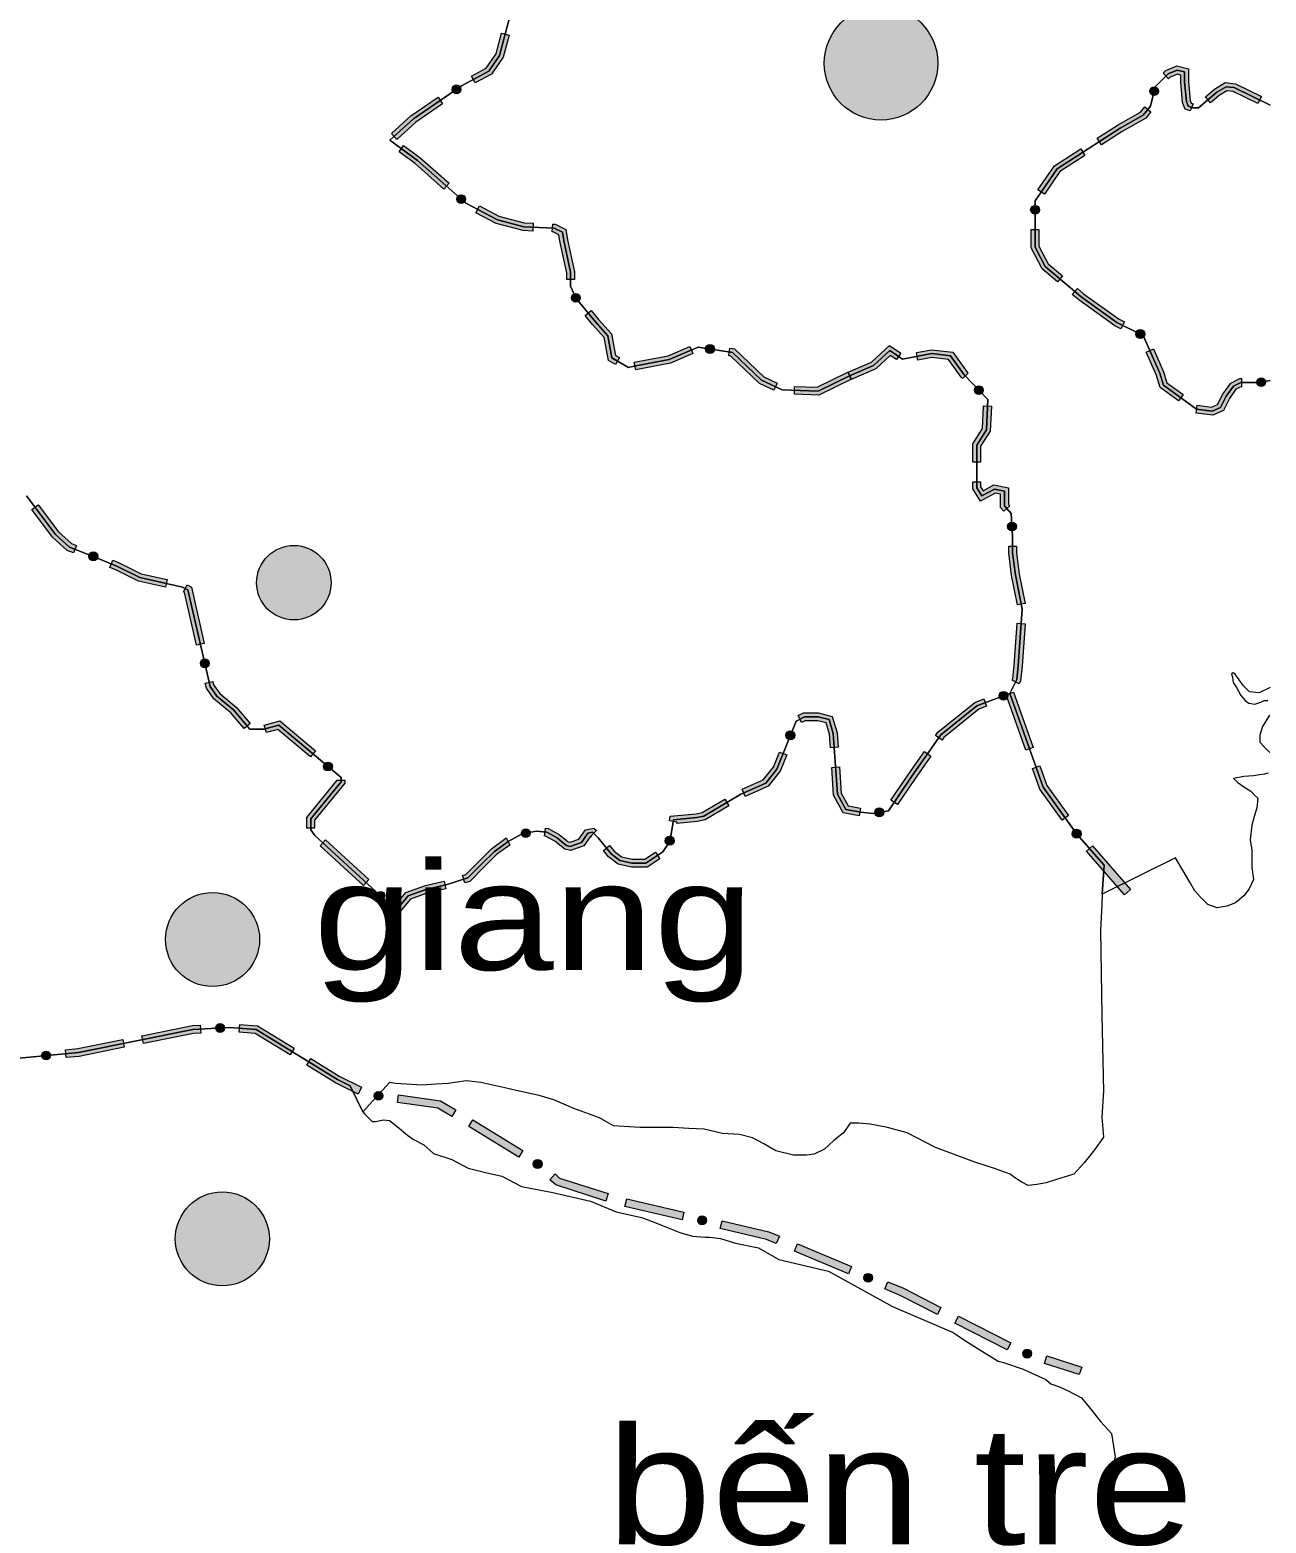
# Model space of a CAD drawing. Header units: metres. Extents: x -835890 to 1024355, y 79891 to 2211954.
# Drawn here: x -188256 to -125138, y 682247 to 758440 of the extents above; entities that cross this region are included whole.
import ezdxf
from ezdxf.enums import TextEntityAlignment as Align

# ---------------------------------------------------------------- set-up
doc = ezdxf.new("R2010")
doc.units = ezdxf.units.M
doc.header["$LTSCALE"] = 2200
for name, color, linetype, lineweight in [('10', 7, 'Continuous', 13), ('11', 7, 'Continuous', 13), ('12', 7, 'Continuous', 13), ('14', 7, 'Continuous', 13), ('16', 7, 'Continuous', 13), ('37', 7, 'Continuous', 13), ('8', 7, 'Continuous', 13)]:
    doc.layers.add(name, color=color, linetype=linetype, lineweight=lineweight)
doc.layers.add('3', color=7, linetype='Continuous')

msp = doc.modelspace()

# ---------------------------------------------------------------- hatches: boundary and pattern name
at = {"layer": '37'}
for points in [[(-165708, 756084), (-164955, 756493), (-164454, 757216), (-164177, 758278), (-163790, 758177), (-164085, 757046), (-164680, 756187), (-165517, 755733)], [(-130403, 756224), (-130258, 756369), (-129690, 756597), (-129100, 756449), (-129100, 755785), (-129010, 754836), (-128958, 754707), (-128871, 754672), (-129020, 754301), (-129266, 754399), (-129402, 754741), (-129500, 755766), (-129500, 756137), (-129662, 756177), (-130033, 756028), (-130121, 755941)], [(-166289, 755531, 1), (-166660, 755276, 1)], [(-130806, 755532, 1), (-130910, 755094, 1)], [(-128234, 755029), (-127772, 755421), (-127231, 755747), (-126706, 755689), (-125383, 755043), (-125558, 754684), (-126819, 755299), (-127141, 755334), (-127538, 755095), (-127974, 754725)], [(-169795, 753147), (-168800, 754051), (-167412, 755003), (-167186, 754673), (-168551, 753737), (-169526, 752851)], [(-133766, 752906), (-132692, 753596), (-131546, 754238), (-131331, 754507), (-131019, 754257), (-131282, 753928), (-132486, 753253), (-133550, 752570)], [(-167118, 750320), (-168589, 751623), (-169408, 752224), (-169172, 752546), (-168337, 751935), (-166853, 750619)], [(-136789, 750278), (-135950, 751502), (-134607, 752365), (-134391, 752029), (-135665, 751210), (-136459, 750051)], [(-166405, 749955, 1), (-166069, 749657, 1)], [(-162580, 748176), (-163072, 748198), (-164452, 748562), (-165487, 749102), (-165302, 749457), (-164307, 748937), (-163011, 748596), (-162561, 748576)], [(-136935, 749486, 1), (-136935, 749036, 1)], [(-160848, 745710), (-160848, 746051), (-161196, 747655), (-161251, 747982), (-161544, 748129), (-161581, 748131), (-161562, 748530), (-161441, 748525), (-160890, 748249), (-160803, 747730), (-160448, 746094), (-160448, 745710)], [(-135797, 745583), (-136577, 746245), (-137135, 747310), (-137135, 748261), (-136735, 748261), (-136735, 747409), (-136259, 746499), (-135538, 745889)], [(-132549, 743180), (-132857, 743332), (-134709, 744663), (-135033, 744937), (-134775, 745243), (-134463, 744978), (-132650, 743676), (-132372, 743539)], [(-160472, 744973, 1), (-160290, 744561, 1)], [(-158362, 741371), (-158715, 741577), (-158933, 742739), (-159532, 743405), (-159908, 743863), (-159599, 744117), (-159229, 743666), (-158560, 742923), (-158356, 741831), (-158160, 741716)], [(-131765, 743018, 1), (-131361, 742819, 1)], [(-154412, 741919), (-155555, 741429), (-157324, 741094), (-157398, 741487), (-155672, 741814), (-154569, 742286)], [(-153752, 742194, 1), (-153307, 742123, 1)], [(-150266, 740050), (-151010, 740398), (-152468, 741786), (-152574, 741803), (-152511, 742198), (-152282, 742161), (-150782, 740733), (-150097, 740413)], [(-146480, 740975), (-145288, 741483), (-144370, 742340), (-143793, 741950), (-144017, 741619), (-144330, 741830), (-145067, 741143), (-146323, 740607)], [(-142996, 741978), (-142219, 742121), (-141141, 741995), (-140398, 740971), (-140351, 740921), (-140640, 740645), (-140706, 740714), (-141362, 741618), (-142206, 741717), (-142924, 741585)], [(-129614, 739506), (-130552, 740184), (-130756, 740848), (-131262, 742001), (-130896, 742162), (-130381, 740988), (-130209, 740430), (-129380, 739830)], [(-146313, 740611), (-147967, 739800), (-149225, 739848), (-149210, 740248), (-148052, 740204), (-146489, 740970)], [(-126388, 740248), (-126387, 740248), (-126677, 740103), (-127014, 739638), (-127321, 739025), (-127859, 738785), (-128710, 738885), (-128663, 739283), (-127921, 739195), (-127614, 739332), (-127357, 739847), (-126943, 740417), (-126481, 740648), (-126388, 740648)], [(-125612, 740428, 1), (-125168, 740502, 1)], [(-139651, 739896, 1), (-139961, 740222, 1)], [(-139165, 739233), (-139222, 737968), (-139713, 737198), (-139713, 736387), (-140113, 736387), (-140113, 737314), (-139617, 738093), (-139564, 739251)], [(-139713, 735387), (-139713, 735130), (-139583, 734922), (-139032, 735220), (-138297, 735073), (-138297, 734229), (-138226, 734149), (-138524, 733882), (-138697, 734076), (-138697, 734745), (-138969, 734799), (-139725, 734391), (-140113, 735016), (-140113, 735387)], [(-186020, 731753), (-186345, 731879), (-187091, 732551), (-188146, 733959), (-187826, 734199), (-186794, 732822), (-186132, 732226), (-185874, 732125)], [(-138099, 732876, 1), (-138128, 733325, 1)], [(-185225, 731658, 1), (-184805, 731495, 1)], [(-137882, 732101), (-137882, 731777), (-137744, 730670), (-137445, 729179), (-137838, 729101), (-138139, 730606), (-138282, 731752), (-138282, 732101)], [(-181328, 729999), (-182716, 730313), (-183858, 730884), (-184166, 731011), (-184014, 731381), (-183692, 731248), (-182580, 730692), (-181239, 730389)], [(-179744, 727049), (-180358, 729732), (-180411, 729758), (-180232, 730116), (-180011, 730005), (-179354, 727138)], [(-137443, 728132), (-137601, 725973), (-137675, 725230), (-137750, 725080), (-138108, 725259), (-138066, 725343), (-138000, 726008), (-137842, 728161)], [(-179376, 726338, 1), (-179276, 725899, 1)], [(-177308, 722787), (-178002, 723597), (-178854, 724308), (-179244, 724854), (-179300, 725099), (-178910, 725188), (-178872, 725021), (-178558, 724582), (-177720, 723883), (-177005, 723048)], [(-138755, 724383, 1), (-138333, 724541, 1)], [(-138034, 724650), (-137028, 721823), (-137405, 721689), (-138411, 724515)], [(-139410, 723924), (-139812, 723773), (-141595, 722332), (-141686, 722204), (-142013, 722433), (-141891, 722608), (-140013, 724125), (-139551, 724298)], [(-173926, 721343), (-175587, 722745), (-176182, 722583), (-176287, 722968), (-175490, 723186), (-173668, 721649)], [(-147385, 721808), (-147433, 722505), (-147605, 723078), (-148034, 723186), (-148666, 723186), (-148856, 723091), (-149035, 723448), (-148761, 723586), (-147985, 723586), (-147287, 723411), (-147037, 722577), (-146986, 721835)], [(-149512, 722235, 1), (-149345, 722652, 1)], [(-149614, 721441), (-149947, 720608), (-150559, 719843), (-151729, 719323), (-151891, 719689), (-150811, 720169), (-150296, 720812), (-149985, 721589)], [(-142259, 721384), (-143057, 720244), (-143960, 718917), (-144291, 719142), (-143386, 720472), (-142587, 721614)], [(-173205, 720996, 1), (-172861, 720706, 1)], [(-145915, 718340), (-146731, 718489), (-147220, 719385), (-147317, 720810), (-146918, 720837), (-146827, 719500), (-146471, 718848), (-145844, 718734)], [(-136692, 720881), (-136338, 719885), (-135236, 718355), (-135560, 718121), (-136696, 719698), (-137069, 720747)], [(-174118, 717710), (-174118, 718249), (-172569, 720150), (-172569, 720159), (-172169, 720159), (-172169, 720008), (-173718, 718107), (-173718, 717710)], [(-152577, 718840), (-153781, 718127), (-154176, 718048), (-155220, 717948), (-155209, 718017), (-155603, 718083), (-155564, 718317), (-154235, 718444), (-153926, 718506), (-152781, 719184)], [(-145111, 718472, 1), (-144668, 718552, 1)], [(-171222, 714787), (-173435, 716813), (-173165, 717108), (-170952, 715082)], [(-163745, 716859), (-163735, 716865), (-164426, 716356), (-165036, 715746), (-165786, 714994), (-166040, 714913), (-166161, 715294), (-166000, 715345), (-165319, 716028), (-164688, 716661), (-163948, 717204), (-163933, 717212)], [(-163159, 717410, 1), (-162718, 717499, 1)], [(-159614, 717305), (-159589, 717280), (-159644, 717269), (-159969, 716802), (-160660, 716571), (-160950, 716644), (-161223, 716862), (-161448, 717043), (-161923, 717303), (-161975, 717309), (-161929, 717706), (-161799, 717691), (-161225, 717377), (-160972, 717174), (-160768, 717010), (-160676, 716987), (-160222, 717139), (-159880, 717629), (-159457, 717714), (-159331, 717588)], [(-155637, 716848, 1), (-155540, 717287, 1)], [(-134682, 717244, 1), (-134945, 717609, 1)], [(-156097, 716149), (-156742, 715718), (-157542, 715718), (-158227, 715876), (-158709, 716252), (-158969, 716568), (-158660, 716822), (-158428, 716540), (-158051, 716246), (-157496, 716118), (-156864, 716118), (-156319, 716482)], [(-134008, 716802), (-132069, 714576), (-132371, 714313), (-134310, 716539)], [(-167013, 714615), (-167328, 714544), (-167937, 714404), (-168829, 714091), (-169533, 713242), (-169746, 713437), (-169476, 713732), (-169573, 713820), (-169066, 714432), (-168049, 714788), (-167417, 714934), (-167100, 715005)], [(-170515, 714411, 1), (-170183, 714108, 1)], [(-182530, 707116), (-179959, 707630), (-179554, 707653), (-179531, 707254), (-179908, 707232), (-182452, 706723)], [(-178319, 707524, 1), (-178769, 707498, 1)], [(-177531, 707696), (-176633, 707627), (-174763, 706476), (-174973, 706135), (-176760, 707236), (-177562, 707297)], [(-187195, 706128, 1), (-187643, 706086, 1)], [(-186442, 706400), (-185799, 706461), (-183511, 706919), (-183432, 706527), (-185741, 706065), (-186404, 706002)], [(-173911, 705951), (-172460, 705057), (-171317, 704486), (-171496, 704128), (-172655, 704708), (-174121, 705611)], [(-170230, 704019, 1), (-170675, 704083, 1)], [(-169434, 704107), (-167290, 703801), (-166502, 703341), (-166704, 702995), (-167424, 703416), (-169491, 703711)], [(-165639, 702828), (-163080, 701262), (-163289, 700921), (-165848, 702486)], [(-162139, 700453, 1), (-162523, 700687, 1)], [(-161443, 700066), (-161207, 699856), (-158732, 699060), (-158854, 698679), (-161409, 699501), (-161709, 699767)], [(-157784, 698800), (-154863, 698119), (-154953, 697729), (-157875, 698410)], [(-153715, 697646, 1), (-154153, 697748, 1)], [(-152915, 697665), (-150527, 697109), (-149990, 696884), (-150145, 696515), (-150651, 696727), (-153006, 697275)], [(-149068, 696497), (-146301, 695338), (-146455, 694969), (-149223, 696128)], [(-145248, 694680, 1), (-145663, 694854, 1)], [(-144456, 694565), (-143660, 694232), (-141743, 693255), (-141924, 692899), (-143828, 693869), (-144611, 694197)], [(-140852, 692801), (-138179, 691440), (-138360, 691083), (-141033, 692445)], [(-137128, 690825, 1), (-137557, 690964, 1)], [(-136329, 690778), (-134556, 690205), (-134679, 689824), (-136452, 690397)]]:
    msp.add_hatch(color=256, dxfattribs=at).paths.add_polyline_path(points)
at = {"layer": '8'}
for points in [[(-141899, 756740, 1), (-147699, 756740, 1)], [(-172876, 730233, 1), (-176676, 730233, 1)], [(-176525, 712028, 1), (-181325, 712028, 1)], [(-176028, 696753, 1), (-180828, 696753, 1)]]:
    msp.add_hatch(color=256, dxfattribs=at).paths.add_polyline_path(points)

# ---------------------------------------------------------------- linework, layer by layer
at = {"layer": '10'}
msp.add_lwpolyline([(-193624, 705520), (-185770, 706263), (-179933, 707431), (-178076, 707538), (-176696, 707431), (-172557, 704883), (-171902, 704555), (-171261, 703228), (-171148, 703115), (-170777, 702743), (-170689, 702743), (-170601, 702743), (-170205, 702831), (-169898, 702787), (-169502, 702478), (-168974, 702037), (-168666, 701817), (-168138, 701552), (-167655, 701111), (-166709, 700796), (-165873, 700355), (-164994, 700135), (-164158, 699959), (-163147, 699430), (-161563, 699121), (-159630, 698673), (-158327, 698139), (-157025, 697842), (-156374, 697605), (-155664, 697308), (-155072, 697071), (-154421, 696893), (-153770, 696833), (-153533, 696833), (-153000, 696774), (-152231, 696536), (-151047, 696299), (-150011, 695697), (-147481, 695100), (-145844, 694205), (-144207, 693309), (-141119, 691966), (-140486, 691556), (-139891, 691183), (-138812, 690511), (-138552, 690437), (-137547, 690101), (-137138, 689915), (-136394, 689579), (-136133, 689355), (-135687, 689206), (-135277, 689019), (-134570, 688646), (-134105, 688087), (-133584, 687415), (-133026, 686818), (-132840, 685624), (-132989, 685102), (-133287, 684617), (-133696, 684207), (-133622, 683498), (-133417, 682864), (-133082, 682565), (-132971, 682043)], dxfattribs=at)
at = {"layer": '11'}
for points in [[(-163311, 760806), (-164270, 757131), (-164817, 756340), (-166211, 755584), (-168676, 753894), (-169869, 752809), (-168463, 751779), (-165999, 749595), (-164379, 748750), (-163042, 748397), (-161493, 748327), (-161070, 748115), (-161000, 747693), (-160648, 746072), (-160648, 745368), (-160366, 744734), (-159380, 743536), (-158747, 742831), (-158535, 741704), (-157691, 741211), (-157409, 741281), (-155614, 741621), (-154135, 742255), (-152375, 741973), (-150896, 740565), (-149840, 740072), (-148009, 740002), (-146401, 740791), (-145177, 741313), (-144350, 742085), (-143699, 741645), (-142212, 741919), (-141252, 741806), (-140552, 740843), (-139349, 739579), (-139420, 738030), (-139913, 737256), (-139913, 735637), (-139913, 735073), (-139654, 734657), (-139000, 735010), (-138497, 734909), (-138497, 734152), (-138156, 733770), (-138082, 732609), (-138082, 731764), (-137941, 730638), (-137589, 728877), (-137800, 725991), (-137871, 725287), (-138223, 724582), (-139913, 723949), (-141743, 722470), (-143222, 720358), (-144419, 718598), (-145193, 718457), (-145827, 718527), (-146601, 718668), (-147024, 719443), (-147235, 722541), (-147446, 723245), (-148009, 723386), (-148714, 723386), (-149136, 723174), (-150122, 720710), (-150685, 720006), (-151952, 719443), (-153853, 718316), (-154205, 718246), (-155392, 718132), (-155515, 717401), (-155610, 716970), (-155944, 716492), (-156803, 715918), (-157519, 715918), (-158139, 716061), (-158569, 716396), (-159237, 717210), (-159523, 717497), (-159762, 717449), (-160096, 716970), (-160668, 716779), (-160859, 716827), (-161098, 717018), (-161336, 717210), (-161861, 717497), (-162410, 717560), (-163126, 717417), (-163841, 717034), (-164557, 716508), (-165178, 715887), (-165893, 715170), (-166943, 714835), (-167373, 714739), (-167993, 714596)], [(-167993, 714596), (-168947, 714261), (-169553, 713531), (-173707, 717333), (-173918, 717615), (-173918, 718178), (-172369, 720079), (-172369, 720290), (-175538, 722965), (-176313, 722754), (-177017, 722754), (-177861, 723740), (-178706, 724445), (-179058, 724938), (-179410, 726488), (-180184, 729869), (-180466, 730010), (-182648, 730503), (-183775, 731066), (-184971, 731559), (-186238, 732052), (-186942, 732686), (-188421, 734659)]]:
    msp.add_lwpolyline(points, dxfattribs=at)
at = {"layer": '12'}
for points in [[(-188421, 734659), (-186942, 732686), (-186238, 732052), (-184971, 731559), (-183775, 731066), (-182648, 730503), (-180466, 730010), (-180184, 729869), (-179410, 726488), (-179058, 724938), (-178706, 724445), (-177861, 723740), (-177017, 722754), (-176313, 722754), (-175538, 722965), (-172369, 720290), (-172369, 720079), (-173918, 718178), (-173918, 717615), (-173707, 717333), (-169553, 713531), (-168947, 714261), (-167993, 714596), (-167373, 714739), (-166943, 714835), (-165893, 715170), (-165178, 715887), (-164557, 716508), (-163841, 717034), (-163126, 717417), (-162410, 717560), (-161861, 717497), (-161336, 717210), (-161098, 717018), (-160859, 716827), (-160668, 716779), (-160096, 716970), (-159762, 717449), (-159523, 717497), (-159237, 717210), (-158569, 716396)], [(-158569, 716396), (-158139, 716061), (-157519, 715918), (-156803, 715918), (-155944, 716492), (-155610, 716970), (-155515, 717401), (-155392, 718132), (-154205, 718246), (-153853, 718316), (-151952, 719443), (-150685, 720006), (-150122, 720710), (-149136, 723174), (-148714, 723386), (-148009, 723386), (-147446, 723245), (-147235, 722541), (-147024, 719443), (-146601, 718668), (-145827, 718527), (-145193, 718457), (-144419, 718598), (-143222, 720358), (-141743, 722470), (-139913, 723949), (-138223, 724582), (-136517, 719792), (-134798, 717405), (-133414, 715816), (-133504, 714340), (-133529, 713816), (-133592, 712488), (-133526, 708167), (-133438, 704286), (-133526, 702963), (-133438, 701949), (-133900, 701287), (-134428, 700626), (-134955, 700053), (-135835, 699788), (-136363, 699612), (-136846, 699524), (-137286, 699479), (-137638, 699656), (-137990, 699876), (-138210, 700053), (-138958, 700317), (-140013, 700670), (-142014, 701420), (-143466, 702169), (-144477, 702434), (-145357, 702610), (-145928, 702654), (-146368, 702654), (-146720, 702169), (-147204, 701772), (-147688, 701331), (-148215, 701067), (-148611, 701023), (-149271, 701023), (-150172, 701243), (-150788, 701596), (-151360, 701905), (-152020, 702081), (-152899, 702125), (-153823, 702346), (-154614, 702390), (-155406, 702434), (-157121, 702434), (-158463, 702522), (-159166, 702919), (-160486, 703404), (-161497, 703845), (-162245, 704066), (-163432, 704330), (-164004, 704462), (-165236, 704727), (-165983, 704815), (-166907, 704683), (-167523, 704639), (-168226, 704595), (-169590, 704683), (-169902, 704737), (-171261, 703228), (-171902, 704555), (-172557, 704883), (-176696, 707431), (-178076, 707538), (-179933, 707431), (-185770, 706263), (-193624, 705520)]]:
    msp.add_lwpolyline(points, dxfattribs=at)
at = {"layer": '14'}
for points in [[(-126269, 720337), (-126797, 720249), (-126577, 720029), (-126269, 719808), (-125917, 719588), (-125742, 719411), (-125566, 719235), (-125610, 718750), (-125742, 718309), (-125873, 717868), (-125961, 717118), (-125873, 716589), (-125873, 715707), (-125786, 715090), (-126005, 714605), (-126269, 714252), (-126709, 713899), (-127149, 713723), (-127633, 713635), (-128116, 713811), (-128468, 714164), (-128776, 714517), (-129040, 714958), (-129766, 716192), (-131544, 715311), (-133504, 714340), (-133414, 715816), (-134798, 717405), (-136517, 719792), (-138223, 724582), (-137871, 725287), (-137800, 725991), (-137589, 728877), (-137941, 730638), (-138082, 731764), (-138082, 732609), (-138156, 733770), (-138497, 734152), (-138497, 734909), (-139000, 735010), (-139654, 734657), (-139913, 735073), (-139913, 735637), (-139913, 737256), (-139420, 738030), (-139349, 739579), (-140552, 740843), (-141252, 741806), (-142212, 741919), (-143699, 741645), (-144350, 742085), (-145177, 741313), (-146401, 740791), (-148009, 740002), (-149840, 740072), (-150896, 740565), (-152375, 741973), (-154135, 742255), (-155614, 741621), (-157409, 741281), (-157691, 741211), (-158535, 741704), (-158747, 742831), (-159380, 743536), (-160366, 744734), (-160648, 745368), (-160648, 746072), (-161000, 747693), (-161070, 748115), (-161493, 748327), (-163042, 748397), (-164379, 748750), (-165999, 749595), (-168463, 751779), (-169869, 752809), (-168676, 753894), (-166211, 755584), (-164817, 756340), (-164270, 757131), (-163311, 760806)], [(-124930, 754600), (-126763, 755494), (-127186, 755541), (-127655, 755258), (-128595, 754459), (-128877, 754459), (-129112, 754553), (-129206, 754788), (-129300, 755776), (-129300, 756293), (-129676, 756387), (-130146, 756199), (-130804, 755541), (-131038, 754553), (-131414, 754083), (-132589, 753425), (-135808, 751356), (-136935, 749710), (-136935, 747359), (-136418, 746372), (-134586, 744820), (-132753, 743504), (-131414, 742846), (-130569, 740918), (-130381, 740307), (-128689, 739084), (-127890, 738990), (-127467, 739178), (-127186, 739742), (-126810, 740260), (-126434, 740448), (-125494, 740448), (-124930, 740542)], [(-124928, 724879), (-125500, 724615), (-125983, 724659), (-126291, 724968), (-126511, 725276), (-126731, 725585), (-126819, 725629), (-126907, 725585), (-126863, 725409), (-126819, 725144), (-126643, 724879), (-126423, 724482), (-126203, 724218), (-126027, 724086), (-125720, 724042), (-125412, 724130), (-125236, 724218), (-125060, 724218)], [(-124972, 723468), (-125324, 722895), (-125456, 722454), (-125456, 722101), (-125214, 721837), (-124950, 721572)], [(-125038, 720514), (-125214, 720470), (-125478, 720426), (-125786, 720381), (-126269, 720337)]]:
    msp.add_lwpolyline(points, dxfattribs=at)
at = {"layer": '16'}
msp.add_lwpolyline([(-124930, 740542), (-125494, 740448), (-126434, 740448), (-126810, 740260), (-127186, 739742), (-127467, 739178), (-127890, 738990), (-128689, 739084), (-130381, 740307), (-130569, 740918), (-131414, 742846), (-132753, 743504), (-134586, 744820), (-136418, 746372), (-136935, 747359), (-136935, 749710), (-135808, 751356), (-132589, 753425), (-131414, 754083), (-131038, 754553), (-130804, 755541), (-130146, 756199), (-129676, 756387), (-129300, 756293), (-129300, 755776), (-129206, 754788), (-129112, 754553), (-128877, 754459), (-128595, 754459), (-127655, 755258), (-127186, 755541), (-126763, 755494), (-124930, 754600)], dxfattribs=at)
at = {"layer": '37'}
for points in [[(-165708, 756084), (-164955, 756493), (-164454, 757216), (-164177, 758278), (-163790, 758177), (-164085, 757046), (-164680, 756187), (-165517, 755733)], [(-130403, 756224), (-130258, 756369), (-129690, 756597), (-129100, 756449), (-129100, 755785), (-129010, 754836), (-128958, 754707), (-128871, 754672), (-129020, 754301), (-129266, 754399), (-129402, 754741), (-129500, 755766), (-129500, 756137), (-129662, 756177), (-130033, 756028), (-130121, 755941)], [(-128234, 755029), (-127772, 755421), (-127231, 755747), (-126706, 755689), (-125383, 755043), (-125558, 754684), (-126819, 755299), (-127141, 755334), (-127538, 755095), (-127974, 754725)], [(-169795, 753147), (-168800, 754051), (-167412, 755003), (-167186, 754673), (-168551, 753737), (-169526, 752851)], [(-133766, 752906), (-132692, 753596), (-131546, 754238), (-131331, 754507), (-131019, 754257), (-131282, 753928), (-132486, 753253), (-133550, 752570)], [(-167118, 750320), (-168589, 751623), (-169408, 752224), (-169172, 752546), (-168337, 751935), (-166853, 750619)], [(-136789, 750278), (-135950, 751502), (-134607, 752365), (-134391, 752029), (-135665, 751210), (-136459, 750051)], [(-162580, 748176), (-163072, 748198), (-164452, 748562), (-165487, 749102), (-165302, 749457), (-164307, 748937), (-163011, 748596), (-162561, 748576)], [(-160848, 745710), (-160848, 746051), (-161196, 747655), (-161251, 747982), (-161544, 748129), (-161581, 748131), (-161562, 748530), (-161441, 748525), (-160890, 748249), (-160803, 747730), (-160448, 746094), (-160448, 745710)], [(-135797, 745583), (-136577, 746245), (-137135, 747310), (-137135, 748261), (-136735, 748261), (-136735, 747409), (-136259, 746499), (-135538, 745889)], [(-132549, 743180), (-132857, 743332), (-134709, 744663), (-135033, 744937), (-134775, 745243), (-134463, 744978), (-132650, 743676), (-132372, 743539)], [(-158362, 741371), (-158715, 741577), (-158933, 742739), (-159532, 743405), (-159908, 743863), (-159599, 744117), (-159229, 743666), (-158560, 742923), (-158356, 741831), (-158160, 741716)], [(-154412, 741919), (-155555, 741429), (-157324, 741094), (-157398, 741487), (-155672, 741814), (-154569, 742286)], [(-150266, 740050), (-151010, 740398), (-152468, 741786), (-152574, 741803), (-152511, 742198), (-152282, 742161), (-150782, 740733), (-150097, 740413)], [(-146480, 740975), (-145288, 741483), (-144370, 742340), (-143793, 741950), (-144017, 741619), (-144330, 741830), (-145067, 741143), (-146323, 740607)], [(-142996, 741978), (-142219, 742121), (-141141, 741995), (-140398, 740971), (-140351, 740921), (-140640, 740645), (-140706, 740714), (-141362, 741618), (-142206, 741717), (-142924, 741585)], [(-129614, 739506), (-130552, 740184), (-130756, 740848), (-131262, 742001), (-130896, 742162), (-130381, 740988), (-130209, 740430), (-129380, 739830)], [(-146313, 740611), (-147967, 739800), (-149225, 739848), (-149210, 740248), (-148052, 740204), (-146489, 740970)], [(-126388, 740248), (-126387, 740248), (-126677, 740103), (-127014, 739638), (-127321, 739025), (-127859, 738785), (-128710, 738885), (-128663, 739283), (-127921, 739195), (-127614, 739332), (-127357, 739847), (-126943, 740417), (-126481, 740648), (-126388, 740648)], [(-139165, 739233), (-139222, 737968), (-139713, 737198), (-139713, 736387), (-140113, 736387), (-140113, 737314), (-139617, 738093), (-139564, 739251)], [(-139713, 735387), (-139713, 735130), (-139583, 734922), (-139032, 735220), (-138297, 735073), (-138297, 734229), (-138226, 734149), (-138524, 733882), (-138697, 734076), (-138697, 734745), (-138969, 734799), (-139725, 734391), (-140113, 735016), (-140113, 735387)], [(-186020, 731753), (-186345, 731879), (-187091, 732551), (-188146, 733959), (-187826, 734199), (-186794, 732822), (-186132, 732226), (-185874, 732125)], [(-137882, 732101), (-137882, 731777), (-137744, 730670), (-137445, 729179), (-137838, 729101), (-138139, 730606), (-138282, 731752), (-138282, 732101)], [(-181328, 729999), (-182716, 730313), (-183858, 730884), (-184166, 731011), (-184014, 731381), (-183692, 731248), (-182580, 730692), (-181239, 730389)], [(-179744, 727049), (-180358, 729732), (-180411, 729758), (-180232, 730116), (-180011, 730005), (-179354, 727138)], [(-137443, 728132), (-137601, 725973), (-137675, 725230), (-137750, 725080), (-138108, 725259), (-138066, 725343), (-138000, 726008), (-137842, 728161)], [(-177308, 722787), (-178002, 723597), (-178854, 724308), (-179244, 724854), (-179300, 725099), (-178910, 725188), (-178872, 725021), (-178558, 724582), (-177720, 723883), (-177005, 723048)], [(-138034, 724650), (-137028, 721823), (-137405, 721689), (-138411, 724515)], [(-139410, 723924), (-139812, 723773), (-141595, 722332), (-141686, 722204), (-142013, 722433), (-141891, 722608), (-140013, 724125), (-139551, 724298)], [(-173926, 721343), (-175587, 722745), (-176182, 722583), (-176287, 722968), (-175490, 723186), (-173668, 721649)], [(-147385, 721808), (-147433, 722505), (-147605, 723078), (-148034, 723186), (-148666, 723186), (-148856, 723091), (-149035, 723448), (-148761, 723586), (-147985, 723586), (-147287, 723411), (-147037, 722577), (-146986, 721835)], [(-149614, 721441), (-149947, 720608), (-150559, 719843), (-151729, 719323), (-151891, 719689), (-150811, 720169), (-150296, 720812), (-149985, 721589)], [(-142259, 721384), (-143057, 720244), (-143960, 718917), (-144291, 719142), (-143386, 720472), (-142587, 721614)], [(-145915, 718340), (-146731, 718489), (-147220, 719385), (-147317, 720810), (-146918, 720837), (-146827, 719500), (-146471, 718848), (-145844, 718734)], [(-136692, 720881), (-136338, 719885), (-135236, 718355), (-135560, 718121), (-136696, 719698), (-137069, 720747)], [(-174118, 717710), (-174118, 718249), (-172569, 720150), (-172569, 720159), (-172169, 720159), (-172169, 720008), (-173718, 718107), (-173718, 717710)], [(-152577, 718840), (-153781, 718127), (-154176, 718048), (-155220, 717948), (-155209, 718017), (-155603, 718083), (-155564, 718317), (-154235, 718444), (-153926, 718506), (-152781, 719184)], [(-171222, 714787), (-173435, 716813), (-173165, 717108), (-170952, 715082)], [(-163745, 716859), (-163735, 716865), (-164426, 716356), (-165036, 715746), (-165786, 714994), (-166040, 714913), (-166161, 715294), (-166000, 715345), (-165319, 716028), (-164688, 716661), (-163948, 717204), (-163933, 717212)], [(-159614, 717305), (-159589, 717280), (-159644, 717269), (-159969, 716802), (-160660, 716571), (-160950, 716644), (-161223, 716862), (-161448, 717043), (-161923, 717303), (-161975, 717309), (-161929, 717706), (-161799, 717691), (-161225, 717377), (-160972, 717174), (-160768, 717010), (-160676, 716987), (-160222, 717139), (-159880, 717629), (-159457, 717714), (-159331, 717588)], [(-156097, 716149), (-156742, 715718), (-157542, 715718), (-158227, 715876), (-158709, 716252), (-158969, 716568), (-158660, 716822), (-158428, 716540), (-158051, 716246), (-157496, 716118), (-156864, 716118), (-156319, 716482)], [(-134008, 716802), (-132069, 714576), (-132371, 714313), (-134310, 716539)], [(-167013, 714615), (-167328, 714544), (-167937, 714404), (-168829, 714091), (-169533, 713242), (-169746, 713437), (-169476, 713732), (-169573, 713820), (-169066, 714432), (-168049, 714788), (-167417, 714934), (-167100, 715005)], [(-182530, 707116), (-179959, 707630), (-179554, 707653), (-179531, 707254), (-179908, 707232), (-182452, 706723)], [(-177531, 707696), (-176633, 707627), (-174763, 706476), (-174973, 706135), (-176760, 707236), (-177562, 707297)], [(-186442, 706400), (-185799, 706461), (-183511, 706919), (-183432, 706527), (-185741, 706065), (-186404, 706002)], [(-173911, 705951), (-172460, 705057), (-171317, 704486), (-171496, 704128), (-172655, 704708), (-174121, 705611)], [(-169434, 704107), (-167290, 703801), (-166502, 703341), (-166704, 702995), (-167424, 703416), (-169491, 703711)], [(-165639, 702828), (-163080, 701262), (-163289, 700921), (-165848, 702486)], [(-161443, 700066), (-161207, 699856), (-158732, 699060), (-158854, 698679), (-161409, 699501), (-161709, 699767)], [(-157784, 698800), (-154863, 698119), (-154953, 697729), (-157875, 698410)], [(-152915, 697665), (-150527, 697109), (-149990, 696884), (-150145, 696515), (-150651, 696727), (-153006, 697275)], [(-149068, 696497), (-146301, 695338), (-146455, 694969), (-149223, 696128)], [(-144456, 694565), (-143660, 694232), (-141743, 693255), (-141924, 692899), (-143828, 693869), (-144611, 694197)], [(-140852, 692801), (-138179, 691440), (-138360, 691083), (-141033, 692445)], [(-136329, 690778), (-134556, 690205), (-134679, 689824), (-136452, 690397)]]:
    msp.add_lwpolyline(points, close=True, dxfattribs=at)
for centre in [(-166474, 755404), (-130858, 755313), (-166237, 749806), (-136935, 749261), (-160381, 744767), (-131563, 742919), (-153530, 742158), (-125390, 740465), (-139806, 740059), (-138113, 733100), (-185015, 731576), (-179326, 726119), (-138544, 724462), (-149428, 722444), (-173033, 720851), (-144889, 718512), (-162938, 717454), (-155589, 717067), (-134814, 717426), (-170349, 714259), (-178544, 707511), (-187419, 706107), (-170453, 704051), (-162331, 700570), (-153934, 697697), (-145456, 694767), (-137342, 690894)]:
    msp.add_circle(centre, 225, dxfattribs=at)
at = {"layer": '8'}
for centre, radius in [((-144799, 756740), 2900), ((-174776, 730233), 1900), ((-178925, 712028), 2400), ((-178428, 696753), 2400)]:
    msp.add_circle(centre, radius, dxfattribs=at)

# ---------------------------------------------------------------- texts
at = {"layer": '3'}
for s, height, width, p in [('giang', 5500, 1.25, (-162538, 710472)), ('bến tre', 6000, 1.2, (-143820, 681158))]:
    msp.add_text(s, height=height, dxfattribs=dict(at, width=width)).set_placement(p, align=Align.CENTER)

doc.saveas('drawing.dxf')
